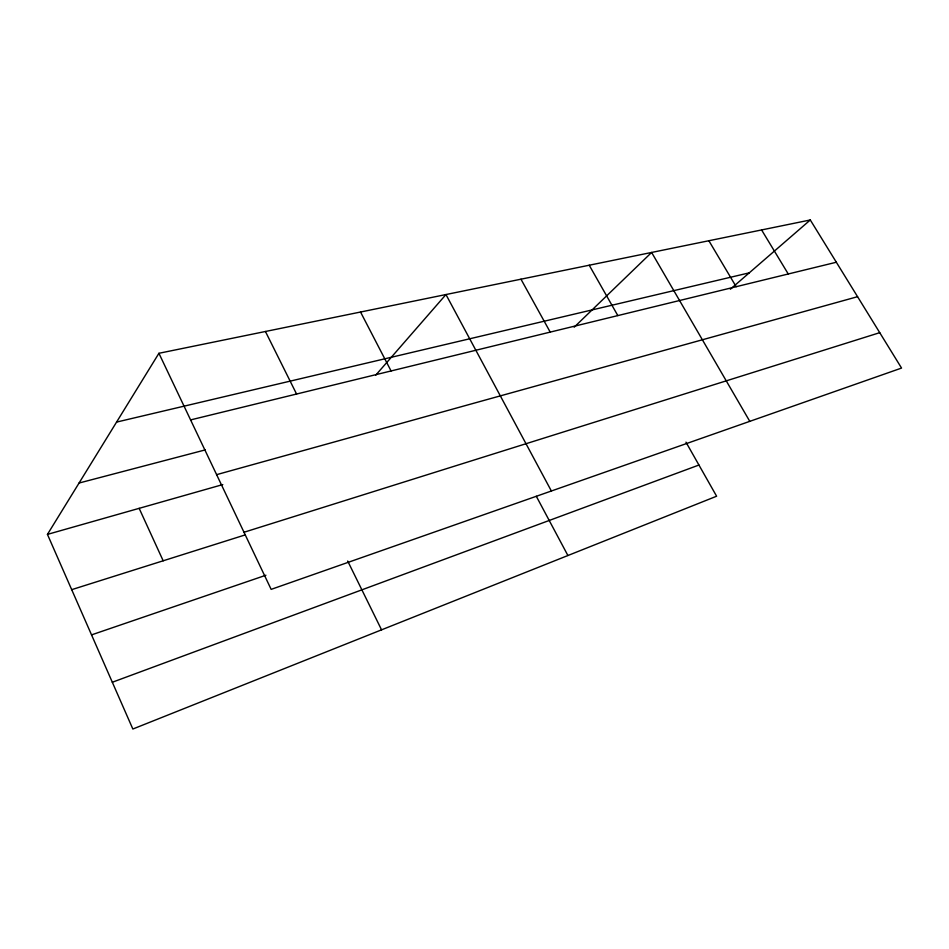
<?xml version="1.0" encoding="UTF-8"?>
<svg xmlns="http://www.w3.org/2000/svg" width="949" height="949" viewBox="0 0 949 949"><rect width="100%" height="100%" fill="white"/><g stroke="black" fill="none" stroke-linecap="round" stroke-linejoin="round"><path stroke-width="1.42" d="M685.973 442.163L716.614 496.22L132.848 729.022L47.45 534.394L158.922 353.289L810.292 219.978L901.55 368.07L271.153 589.376L158.922 353.289M375.804 375.092L445.959 294.546L551.369 491.001M574.192 327.191L651.619 252.446L749.793 421.356M730.35 289.231L810.292 219.978M112.326 682.248L698.939 465.034M91.543 634.881L265.91 575.236M71.697 589.661L245.115 534.928M244 532.259L879.735 332.672M47.45 534.394L222.79 484.583M216.621 474.654L857.564 296.693M79.064 483.029L205.269 449.897M190.595 419.909L836.342 262.244M116.561 422.091L749.283 272.838M761.596 229.943L788.251 273.976M708.867 240.738L736.163 286.693M589.222 265.222L617.823 315.59M520.965 279.196L550.206 332.103M536.315 496.291L567.905 555.521M360.537 312.019L391.071 370.964M265.435 331.486L296.574 394.037M347.702 561.037L381.557 629.839M139.159 508.344L163.181 560.8"/></g></svg>
